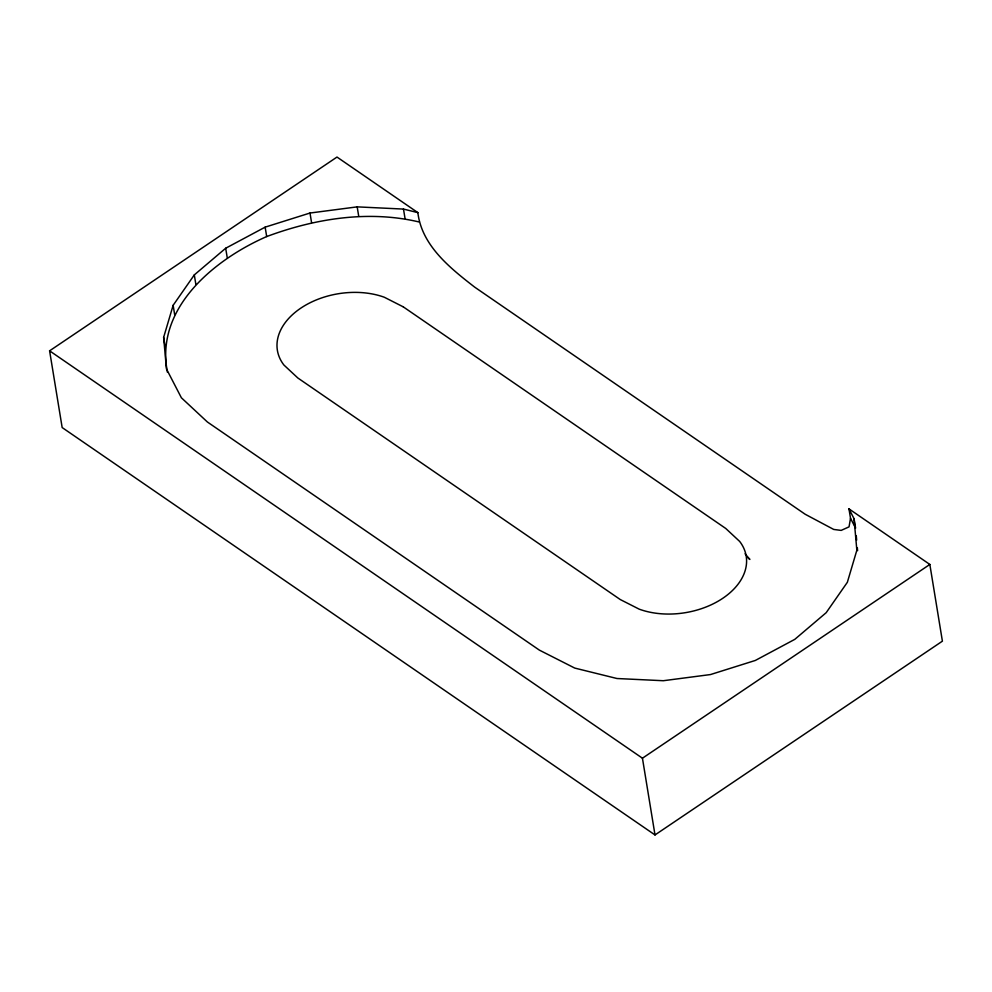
<?xml version="1.0" encoding="UTF-8"?>
<svg xmlns="http://www.w3.org/2000/svg" width="992" height="992" viewBox="0 0 992 992"><rect width="100%" height="100%" fill="white"/><g stroke="black" fill="none" stroke-linecap="round" stroke-linejoin="round"><path stroke-width="1.49" d="M850.516 518.295L849.04 526.864L841.166 530.398L833.726 529.443L805.182 514.253L474.746 287.184C450.182 268.125 421.798 245.706 417.855 212.623L336.995 157.058L49.6 350.833L62.161 427.552L655.005 834.942L942.4 641.167L929.839 564.448L848.966 508.871L850.516 518.295L855.588 528.116L854.05 518.692L848.966 508.871M854.05 518.692L856.852 550.225L847.354 582.292L826.187 612.684L794.803 639.344L755.346 660.449L710.495 674.56L663.313 680.723L616.999 678.516L574.74 668.075L539.388 650.132L207.39 421.997L181.375 397.767L166.445 368.9L163.643 337.354L173.141 305.3L194.308 274.908L225.68 248.248L265.149 227.143L310 213.032L357.182 206.869L403.484 209.076L417.855 212.623M167.45 372.31C154.64 308.252 214.247 259.507 266.687 236.567C314.985 218.55 368.689 209.932 419.405 222.047M655.005 834.942L642.444 758.21L929.839 564.448M49.6 350.833L642.444 758.21M747.757 557.504L749.865 559.463L745.079 553.784M403.484 209.076L405.034 218.5M357.182 206.869L358.72 216.293M310 213.032L311.538 222.456M265.149 227.143L266.687 236.567M225.68 248.248L227.23 257.672M194.308 274.908L195.846 284.332M173.141 305.3L174.679 314.724M163.643 337.354L165.18 346.778M856.257 535.618L856.654 540.132M857.324 547.634L857.596 550.647M403.298 306.875L384.363 297.265A69.316 46.016 -9.3 0 0 300.737 308.19A69.316 46.016 -9.3 0 0 283.898 365.006L297.836 377.989L620.273 599.552L639.208 609.162A69.316 46.016 -9.3 0 0 722.846 598.25A69.316 46.016 -9.3 0 0 739.672 541.434L725.735 528.451L403.298 306.875"/></g></svg>
